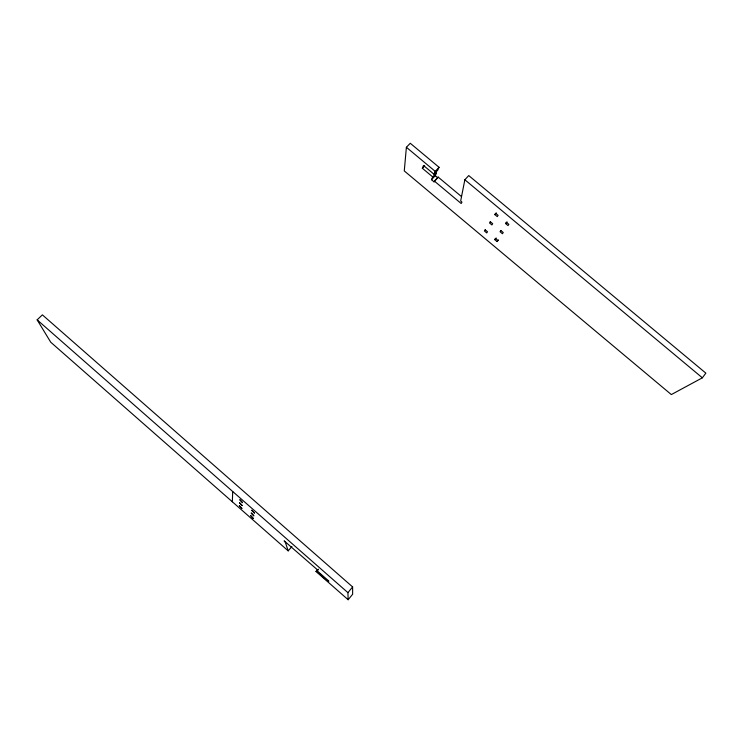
<?xml version="1.0" encoding="UTF-8"?>
<svg xmlns="http://www.w3.org/2000/svg" width="743" height="743" viewBox="0 0 743 743"><rect width="100%" height="100%" fill="white"/><g stroke="black" fill="none" stroke-linecap="round" stroke-linejoin="round"><path stroke-width="1.11" d="M232.345 501.794L232.698 491.504M438.175 177.103L434.061 181.859L431.488 179.704L432.723 176.927L422.349 168.262L423.51 165.485L433.949 174.196L437.757 170.156L439.048 167.296L410.266 143.269L406.384 147.281L404.276 170.927L671.328 394.579L702.358 377.815L705.85 373.144L468.74 175.571L464.858 179.76L460.66 201.009L461.96 202.096L461.189 203.517L434.404 181.116L438.175 177.103L461.468 196.561M433.949 174.196L435.222 171.364L439.048 167.296M431.488 179.704L435.249 175.692L436.512 172.905L432.723 176.927M434.061 181.859L434.404 181.116M494.847 214.597L495.665 213.315L498.089 215.34L497.262 216.612L494.847 214.597L496.361 212.916M494.727 239.608L495.516 238.447L497.838 240.398L497.048 241.549L494.727 239.608L496.185 237.974M505.584 223.559L506.438 222.306L508.862 224.33L507.998 225.575L505.584 223.559L507.088 221.869M317.326 569.965L316.026 571.506L348.151 599.731L352.637 594.261L352.619 586.933L42.397 314.865L37.15 319.843L50.7 342.17L288.191 550.86L291.906 546.532M348.151 599.731L347.919 592.645L352.619 586.933M316.026 571.506L317.781 569.64M316.472 571.191L328.192 581.49L328.88 581.128L317.075 570.763L318.385 569.203M497.048 241.549L498.497 239.915M422.349 168.262L424.634 165.856M317.075 570.763L317.874 570.197L284.142 540.839L285.396 542.483L288.191 550.86M464.858 179.76L702.358 377.815M406.384 147.281L435.222 171.364M435.249 175.692L437.831 177.846M37.15 319.843L347.919 592.645M239.376 505.742L241.884 508.407L239.376 505.742M239.627 502.853L242.199 505.584L239.627 502.853M239.905 499.825L242.524 502.63L239.905 499.825M250.753 515.735L253.233 518.373L250.753 515.735M251.264 513.069L253.8 515.772L251.264 513.069M251.803 510.274L254.394 513.051L251.803 510.274M485.179 229.801L484.427 230.989L486.739 232.921L487.501 231.751L485.179 229.801M490.315 221.72L489.535 222.956L491.894 224.934L492.683 223.708L490.315 221.72M500.866 230.534L500.048 231.742L502.417 233.729L503.243 232.522L500.866 230.534"/></g></svg>
